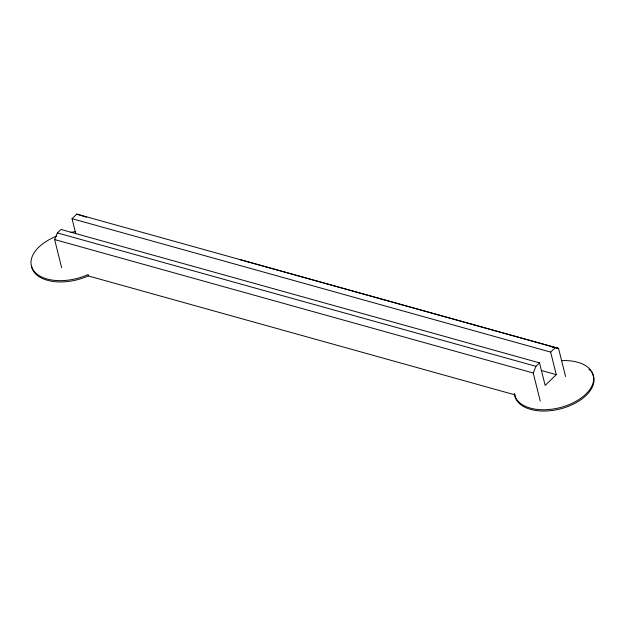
<?xml version="1.0" encoding="UTF-8"?>
<svg xmlns="http://www.w3.org/2000/svg" width="625" height="625" viewBox="0 0 625 625"><rect width="100%" height="100%" fill="white"/><g stroke="black" fill="none" stroke-linecap="round" stroke-linejoin="round"><path stroke-width="0.94" d="M61.625 267.617L54.633 239.555L57.359 232.914L60.93 229.453L539.531 362.883L545.156 385.43L556.273 374.656L550.656 352.102L555.391 347.516L558.555 348.445L565.555 376.508M540.234 401.039L533.234 372.984L535.961 366.336L539.531 362.883M75.797 233.711L72.047 218.68L76.781 214.094L555.391 347.516M551.906 346.977L558.555 348.445L239.406 259.461M72.047 218.68L550.656 352.102M57.359 232.914L535.961 366.336M541.234 370.461L556.273 374.656M54.633 239.555L533.234 372.984M88.188 275.891L515.078 394.898M76.781 214.094L86.414 217.18M561.297 360.656A40.531 23.25 -14 0 1 593.492 381.039A40.531 23.25 -14 0 1 553.43 408.969A40.531 23.25 -14 0 1 514.344 393.383M591.805 372.516A40.531 23.25 -14 0 1 562.32 408.367A40.531 23.25 -14 0 1 514.664 394.672M589.008 369.242A40.531 23.25 -14 0 1 590.734 371.047M88.227 274.477A40.531 23.25 -14 0 1 34.266 271.469A40.531 23.25 -14 0 1 56.656 236.18M70.539 232.367A40.531 23.25 -14 0 1 75.258 231.75M88.547 275.766A40.531 23.25 -14 0 1 31.414 265.57"/></g></svg>
